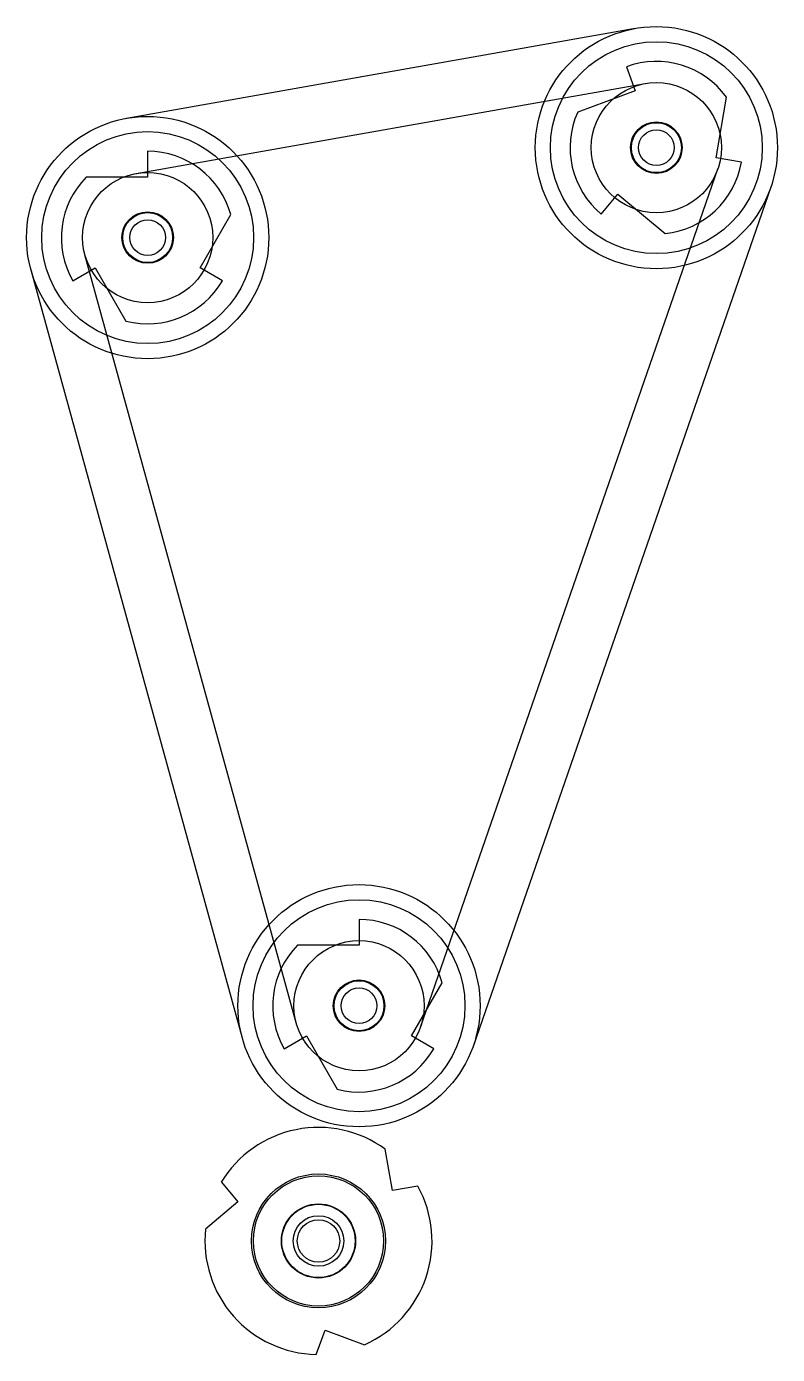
# Model space of a CAD drawing. Extents: x 12.98 to 15.46, y 27.66 to 32.05.
import ezdxf

# ---------------------------------------------------------------- set-up
doc = ezdxf.new("R2010")
doc.units = 0
doc.header["$LTSCALE"] = 5
doc.header["$MEASUREMENT"] = 0
for name, color, linetype in [('Z0_BOTCOMP', 4, 'Continuous'), ('Z0_CUT500', 4, 'Continuous'), ('Z0_RUBBER', 2, 'Continuous'), ('Z0_TOPCOMP', 6, 'Continuous'), ('Z_GENERIC', 27, 'Continuous')]:
    doc.layers.add(name, color=color, linetype=linetype)

msp = doc.modelspace()

# ---------------------------------------------------------------- linework, layer by layer
at = {"layer": 'Z0_BOTCOMP', "color": 4, "linetype": 'Continuous', "lineweight": 25}
for p, q in [((14.9573, 31.916), (14.9869, 31.8363)), ((14.9869, 31.8363), (14.7965, 31.7658)), ((15.2535, 31.6152), (15.2876, 31.8154)), ((13.376, 31.6367), (13.376, 31.5517)), ((15.3373, 31.601), (15.2535, 31.6152)), ((13.376, 31.5517), (13.1729, 31.5517)), ((14.8745, 31.4294), (14.9287, 31.4948)), ((14.9287, 31.4948), (15.085, 31.3652)), ((13.5492, 31.2517), (13.6507, 31.4276)), ((13.1291, 31.2092), (13.2027, 31.2517)), ((13.2027, 31.2517), (13.3043, 31.0759)), ((13.6228, 31.2092), (13.5492, 31.2517)), ((14.0742, 29.0995), (14.0742, 29.0145)), ((14.0742, 29.0145), (13.8711, 29.0145)), ((14.2474, 28.7145), (14.3489, 28.8904)), ((13.8274, 28.672), (13.901, 28.7145)), ((13.901, 28.7145), (14.0025, 28.5387)), ((14.321, 28.672), (14.2474, 28.7145)), ((14.185, 28.2038), (14.1609, 28.3408)), ((13.6194, 28.2314), (13.674, 28.1663)), ((14.2688, 28.2186), (14.185, 28.2038)), ((13.674, 28.1663), (13.5674, 28.0769)), ((13.9329, 27.6626), (13.962, 27.7425)), ((13.962, 27.7425), (14.0927, 27.6949))]:
    msp.add_line(p, q, dxfattribs=at)
for centre, radius in [((15.0564, 31.6488), 0.085), ((15.0564, 31.6488), 0.059), ((13.376, 31.3517), 0.085), ((13.376, 31.3517), 0.059), ((14.0742, 28.8145), 0.085), ((14.0742, 28.8145), 0.059), ((13.9403, 28.0375), 0.1212), ((13.9403, 28.0375), 0.0835)]:
    msp.add_circle(centre, radius, dxfattribs=at)
for centre, radius, start, end in [((15.0564, 31.6488), 0.285, 35.7681, 110.3361), ((15.0564, 31.6488), 0.285, 155.7681, -129.6639), ((13.376, 31.3517), 0.285, 15.4321, 90), ((15.0564, 31.6488), 0.285, -84.2319, -9.6639), ((13.376, 31.3517), 0.285, 135.4321, -150), ((13.376, 31.3517), 0.285, -104.5679, -30), ((14.0742, 28.8145), 0.285, 15.4321, 90), ((14.0742, 28.8145), 0.285, 135.4321, -150), ((14.0742, 28.8145), 0.285, -104.5679, -30), ((13.9403, 28.0375), 0.375, 53.977, 148.8646), ((13.9403, 28.0375), 0.375, -66.023, 28.8646), ((13.9403, 28.0375), 0.375, 173.977, -91.1354)]:
    msp.add_arc(centre, radius, start, end, dxfattribs=at)
at = {"layer": 'Z0_CUT500', "color": 5, "linetype": 'Continuous', "lineweight": 25}
for centre, radius in [((15.0564, 31.6488), 0.0825), ((13.376, 31.3517), 0.0825), ((14.0742, 28.8145), 0.0825), ((13.9403, 28.0375), 0.1225)]:
    msp.add_circle(centre, radius, dxfattribs=at)
at = {"layer": 'Z0_RUBBER', "color": 2, "linetype": 'Continuous', "lineweight": 25}
for p, q in [((14.9867, 32.0427), (13.3063, 31.7456)), ((13.3385, 31.5634), (15.0189, 31.8605)), ((14.2773, 28.7441), (15.2595, 31.5784)), ((15.4343, 31.5178), (14.4521, 28.6836)), ((13.8669, 28.7575), (13.1687, 31.2947)), ((12.9903, 31.2456), (13.6885, 28.7084))]:
    msp.add_line(p, q, dxfattribs=at)
for centre, radius in [((15.0564, 31.6488), 0.4), ((15.0564, 31.6488), 0.215), ((13.376, 31.3517), 0.4), ((13.376, 31.3517), 0.215), ((14.0742, 28.8145), 0.4), ((14.0742, 28.8145), 0.215), ((13.9403, 28.0375), 0.215), ((13.9403, 28.0375), 0.07)]:
    msp.add_circle(centre, radius, dxfattribs=at)
at = {"layer": 'Z0_TOPCOMP', "color": 6, "linetype": 'Continuous', "lineweight": 25}
for centre in [(15.0564, 31.6488), (13.376, 31.3517), (14.0742, 28.8145)]:
    msp.add_circle(centre, 0.35, dxfattribs=at)
at = {"layer": 'Z_GENERIC', "color": 27, "linetype": 'Continuous', "lineweight": 25}
msp.add_circle((13.9403, 28.0375), 0.2212, dxfattribs=at)

doc.saveas('drawing.dxf')
